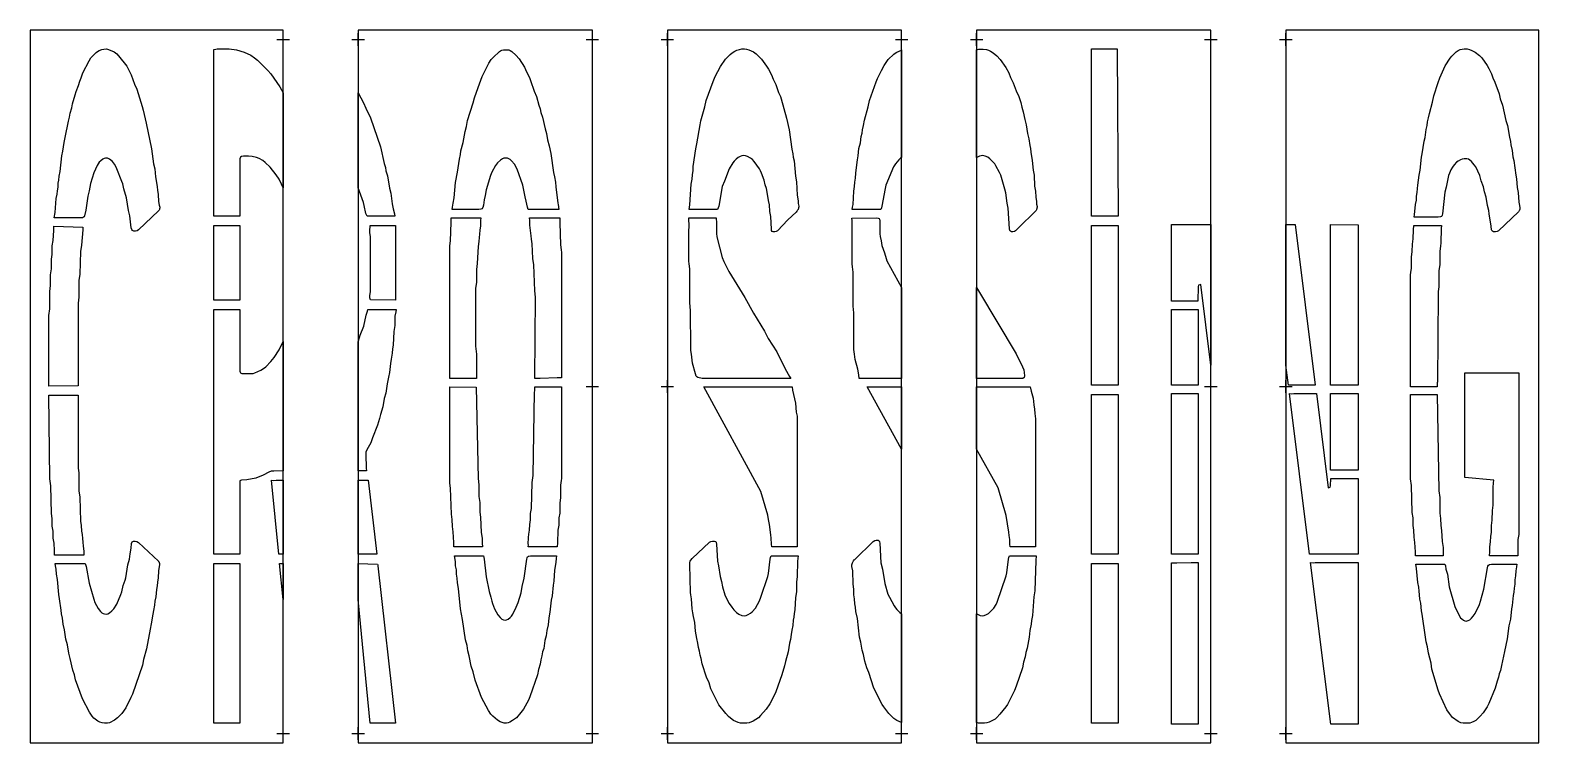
# Model space of a CAD drawing. Header units: inches. Extents: x 0 to 241, y 0 to 114.
import ezdxf

# ---------------------------------------------------------------- set-up
doc = ezdxf.new("R2010")
doc.units = ezdxf.units.IN
doc.header["$MEASUREMENT"] = 0
doc.layers.add('CUT', color=1, linetype='Continuous')
doc.layers.add('REG', color=5, linetype='Continuous')

msp = doc.modelspace()

# ---------------------------------------------------------------- linework, layer by layer
at = {"layer": 'CUT'}
for points in [[(4.45, 88.87), (4.49, 89.51), (4.58, 90.03), (4.63, 90.62), (4.78, 91.37), (5.08, 93.88), (5.23, 94.63), (5.43, 96.05), (5.61, 96.81), (6.11, 99.44), (6.28, 100.06), (6.39, 100.74), (6.64, 101.59), (6.78, 102.22), (7.21, 103.66), (7.34, 104.19), (7.72, 105.14), (7.94, 105.85), (8.17, 106.4), (8.43, 107.19), (9.43, 109.09), (9.72, 109.56), (10.53, 110.4), (10.75, 110.57), (11.03, 110.73), (11.46, 110.9), (11.77, 110.98), (12.18, 110.99), (12.54, 110.93), (13.43, 110.51), (13.84, 110.23), (15.03, 108.79), (15.43, 108.22), (16.12, 106.84), (16.66, 105.35), (17.03, 104.55), (17.93, 101.8), (18.09, 101.21), (18.38, 99.79), (18.56, 99.14), (19.4, 95.04), (19.73, 92.63), (19.92, 91.84), (20.03, 90.55), (20.15, 89.93), (20.29, 88.96), (20.34, 88.42), (20.46, 87.71), (20.53, 86.61), (20.64, 86.03), (20.71, 85.68), (20.71, 85.59), (20.71, 85.53), (20.7, 85.46), (20.68, 85.37), (20.65, 85.31), (20.61, 85.23), (20.56, 85.16), (20.5, 85.1), (17.33, 82.06), (17.1, 81.92), (16.85, 81.86), (16.55, 81.87), (16.34, 81.98), (16.23, 82.14), (16.16, 82.4), (15.95, 84.3), (15.73, 85.17), (15.4, 87.16), (14.95, 88.63), (14.79, 89.4), (14.66, 89.79), (13.88, 91.84), (13.71, 92.18), (13.46, 92.57), (13.14, 92.97), (12.68, 93.35), (12.36, 93.51), (12.06, 93.53), (11.84, 93.49), (11.6, 93.38), (11.28, 93.12), (11.02, 92.86), (10.72, 92.34), (10.16, 91.16), (9.65, 89.46), (9.44, 88.31), (9.21, 87.43), (8.89, 85.22), (8.7, 84.31), (8.61, 84.13), (8.53, 84.06), (8.39, 84), (7.99, 83.97), (3.83, 83.97), (3.97, 84.83), (4.17, 87.06), (4.31, 87.76), (4.35, 88.3)], [(34.22, 110.49), (35.26, 109.98), (35.84, 109.59), (36.36, 109.19), (38.02, 107.54), (38.45, 107), (39.92, 104.94), (40.44, 104), (40.44, 88.76), (40.39, 88.88), (40.19, 89.35), (39.78, 90.19), (39.35, 90.86), (38.38, 92.11), (37.59, 92.84), (37.19, 93.15), (36.61, 93.46), (36.19, 93.64), (35.49, 93.79), (34.9, 93.82), (34.11, 93.82), (33.8, 93.78), (33.62, 93.66), (33.5, 93.4), (33.5, 84.24), (29.37, 84.24), (29.37, 110.93), (29.66, 110.98), (29.92, 111), (31.83, 111), (32.99, 110.84)], [(106.01, 92.17), (106.41, 95), (106.6, 95.79), (107.11, 98.88), (107.24, 99.47), (107.87, 101.72), (108.09, 102.76), (109.17, 105.8), (109.5, 106.58), (110.34, 108.19), (111.15, 109.34), (111.89, 110.11), (112.22, 110.36), (112.66, 110.64), (112.99, 110.8), (113.39, 110.93), (113.75, 110.99), (114.22, 110.99), (114.54, 110.95), (114.89, 110.85), (115.66, 110.52), (116.07, 110.23), (116.92, 109.36), (117.7, 108.26), (118.02, 107.74), (118.5, 106.83), (118.76, 106.15), (119.18, 105.32), (119.63, 104.05), (119.95, 103.38), (120.07, 103.03), (120.93, 99.92), (121.33, 98.07), (121.77, 94.98), (121.93, 94.23), (122, 93.69), (122.11, 93.12), (122.33, 90.66), (122.51, 89.73), (122.62, 87.59), (122.76, 86.7), (122.76, 86.52), (122.79, 86.28), (122.86, 85.85), (122.86, 85.73), (122.85, 85.6), (122.82, 85.48), (122.79, 85.39), (122.75, 85.3), (122.69, 85.19), (122.63, 85.12), (122.56, 85.03), (122.48, 84.91), (121.15, 83.67), (119.47, 81.92), (119.25, 81.78), (119.05, 81.73), (118.79, 81.73), (118.6, 81.82), (118.53, 81.94), (118.49, 82.19), (118.39, 84.19), (118.26, 84.99), (118.19, 86.05), (118.02, 86.77), (117.93, 87.45), (117.69, 88.66), (117.49, 89.27), (117.33, 89.99), (116.92, 91.13), (116.76, 91.52), (116.57, 91.83), (115.73, 93.01), (115.46, 93.33), (115.17, 93.55), (114.67, 93.8), (114.37, 93.9), (114.06, 93.94), (113.79, 93.91), (113.49, 93.81), (113.17, 93.62), (112.88, 93.39), (112.55, 93.06), (112.32, 92.77), (111.73, 91.82), (111.01, 89.85), (110.64, 89), (110.07, 85.83), (110, 85.58), (109.9, 85.3), (105.35, 85.3), (105.46, 86.07), (105.69, 89.39), (105.83, 90.19), (105.86, 90.88), (105.97, 91.53)], [(151.64, 110.94), (151.91, 110.97), (152.33, 110.94), (152.88, 110.88), (153.19, 110.8), (153.53, 110.65), (153.97, 110.38), (154.52, 109.89), (155.05, 109.3), (155.97, 108), (156.45, 107.15), (156.73, 106.43), (157.15, 105.6), (157.62, 104.28), (158.03, 103.39), (158.36, 102.42), (158.53, 101.66), (158.76, 100.96), (158.99, 99.72), (159.23, 98.87), (159.45, 97.49), (159.67, 96.64), (159.79, 95.57), (159.9, 95.05), (159.97, 94.47), (160.21, 93.16), (160.32, 91.63), (160.48, 90.79), (160.58, 89.06), (160.72, 88.27), (160.75, 87.3), (160.86, 86.6), (160.86, 86.47), (160.9, 86.18), (160.96, 85.78), (160.96, 85.66), (160.95, 85.54), (160.93, 85.45), (160.89, 85.33), (160.86, 85.24), (160.81, 85.16), (160.75, 85.08), (160.67, 84.99), (160.55, 84.87), (160.52, 84.84), (158.19, 82.6), (157.53, 81.9), (157.35, 81.78), (157.1, 81.72), (156.86, 81.74), (156.7, 81.83), (156.62, 81.98), (156.58, 82.24), (156.35, 85.5), (156.17, 86.34), (155.95, 87.96), (155.8, 88.59), (155.16, 90.79), (154.97, 91.21), (154.39, 92.28), (154.19, 92.6), (153.98, 92.85), (153.42, 93.41), (153.1, 93.67), (152.68, 93.86), (152.24, 93.94), (152.01, 93.92), (151.75, 93.84), (151.42, 93.68), (151.31, 93.61), (151.31, 110.83)], [(169.66, 84.24), (169.66, 110.99), (173.79, 110.99), (173.92, 84.24), (170.18, 84.24), (170.1, 84.24)], [(221.86, 89.2), (222.04, 90.81), (222.19, 91.6), (222.4, 93.69), (222.52, 94.21), (222.85, 96.23), (222.99, 96.84), (223.18, 98.13), (223.32, 98.75), (223.4, 99.33), (223.57, 99.95), (223.69, 100.68), (224.2, 102.48), (224.39, 103.48), (225.07, 105.62), (225.34, 106.36), (226.2, 108.28), (227, 109.53), (227.26, 109.85), (227.96, 110.52), (228.27, 110.72), (228.61, 110.88), (228.91, 110.97), (229.23, 111), (229.74, 110.99), (230.1, 110.92), (230.48, 110.76), (230.98, 110.5), (231.68, 109.96), (232.05, 109.55), (232.9, 108.32), (233.19, 107.84), (233.6, 107), (233.82, 106.4), (234.15, 105.69), (234.83, 103.8), (235.02, 103), (235.38, 101.99), (235.92, 99.57), (236.17, 98.74), (236.47, 96.9), (236.64, 96.2), (236.71, 95.66), (236.93, 94.76), (237.05, 93.74), (237.18, 93.13), (237.5, 90.78), (237.61, 90.21), (237.72, 88.82), (237.87, 88.03), (237.96, 86.49), (238.07, 85.95), (238.13, 85.58), (238.14, 85.48), (238.13, 85.4), (238.12, 85.33), (238.1, 85.25), (238.07, 85.18), (238.03, 85.1), (237.97, 85.02), (237.91, 84.95), (234.73, 81.91), (234.51, 81.78), (234.25, 81.72), (233.95, 81.74), (233.75, 81.84), (233.68, 81.93), (233.63, 82.08), (233.58, 82.62), (233.24, 84.63), (233.17, 85.17), (232.98, 85.93), (232.75, 87.27), (232.49, 88.16), (232.33, 88.92), (231.97, 89.88), (231.74, 90.77), (231.1, 92.12), (230.86, 92.46), (230.4, 92.99), (230.17, 93.21), (229.94, 93.34), (229.68, 93.4), (229.26, 93.42), (228.95, 93.37), (228.65, 93.27), (228.28, 93.07), (228.03, 92.87), (227.66, 92.45), (227.37, 92.08), (227.14, 91.68), (226.88, 91.13), (226.76, 90.74), (226.36, 88.91), (226.13, 88.08), (225.8, 84.64), (225.75, 84.39), (225.68, 84.25), (225.61, 84.18), (225.47, 84.13), (225.07, 84.1), (221.25, 84.1), (221.3, 84.5), (221.38, 84.97), (221.47, 86.13), (221.6, 86.83), (221.64, 87.47), (221.73, 88.04), (221.77, 88.68)], [(68.85, 94.69), (69.22, 96.05), (69.54, 97.79), (69.75, 98.58), (69.92, 99.54), (70.81, 102.35), (71.01, 103.2), (71.36, 104.06), (71.81, 105.44), (72.27, 106.58), (73.34, 108.71), (73.72, 109.3), (74.01, 109.65), (75.01, 110.57), (75.19, 110.7), (75.39, 110.8), (75.69, 110.86), (76.2, 110.87), (76.52, 110.83), (76.72, 110.76), (76.98, 110.58), (77.64, 109.99), (78.19, 109.42), (79.02, 108.07), (79.34, 107.31), (79.81, 106.41), (79.98, 105.97), (80.57, 104.25), (80.94, 103.4), (81.3, 102), (81.51, 101.39), (81.66, 100.82), (81.91, 100.07), (82.31, 98.24), (82.54, 97.46), (82.69, 96.45), (82.99, 95.47), (83.24, 94.27), (83.67, 91.22), (83.82, 90.52), (83.96, 89.68), (84.01, 88.96), (84.37, 86.3), (84.4, 86.13), (84.54, 85.3), (79.6, 85.3), (79.48, 85.68), (79.3, 86.63), (79.13, 87.33), (78.77, 89.21), (77.87, 91.77), (77.42, 92.58), (76.97, 93.11), (76.73, 93.33), (76.54, 93.44), (76.33, 93.52), (76.06, 93.55), (75.74, 93.52), (75.5, 93.42), (75.21, 93.21), (74.72, 92.77), (74.38, 92.33), (73.83, 91.31), (73.61, 90.74), (72.92, 88.46), (72.76, 87.55), (72.58, 86.88), (72.47, 86.01), (72.35, 85.62), (72.21, 85.43), (72.05, 85.34), (71.75, 85.3), (67.44, 85.3), (67.5, 85.69), (67.61, 86.33), (67.77, 87.19), (67.99, 89.61), (68.32, 91.27), (68.61, 93.36), (68.78, 94.1)], [(131.98, 91.11), (132.07, 91.63), (132.25, 93.24), (132.38, 93.9), (132.5, 95.06), (132.74, 96), (132.86, 96.97), (132.99, 97.54), (133.05, 98.04), (133.24, 98.75), (133.39, 99.61), (133.98, 101.73), (134.19, 102.77), (135.22, 105.73), (135.44, 106.25), (136.09, 107.54), (136.52, 108.32), (137.18, 109.28), (138.07, 110.17), (138.29, 110.34), (138.57, 110.5), (139.29, 110.82), (139.31, 110.83), (139.31, 93.61), (139.15, 93.5), (138.88, 93.25), (138.32, 92.62), (137.99, 92.12), (136.78, 89.18), (136.67, 88.68), (136.17, 85.83), (136.1, 85.58), (136, 85.3), (131.42, 85.3), (131.46, 85.69), (131.55, 86.13), (131.68, 88.23), (131.8, 88.98), (131.83, 89.67), (131.94, 90.33)], [(53.31, 102.4), (53.65, 101.51), (54.41, 99.95), (55.99, 95.35), (56.6, 92.66), (56.78, 92.01), (56.88, 91.48), (57.1, 90.72), (57.43, 88.74), (57.65, 87.91), (57.85, 86.24), (58.03, 85.41), (58.22, 84.62), (58.3, 84.23), (53.85, 84.23), (53.76, 84.45), (53.68, 84.65), (53.41, 85.97), (53.29, 86.42), (52.44, 88.76), (52.44, 104)], [(3.39, 75.8), (3.41, 77.38), (3.52, 78.13), (3.54, 79.52), (3.68, 80.36), (3.76, 81.96), (3.79, 82.63), (8.41, 82.51), (8.41, 82.35), (8.41, 82.05), (8.23, 79.63), (8.05, 78.61), (7.94, 74.97), (7.8, 73.94), (7.79, 71.28), (7.66, 70.31), (7.66, 57.87), (7.66, 57.71), (7.66, 57.08), (3, 57.07), (3, 68.38), (3.13, 69.45), (3.14, 72.21), (3.26, 73.14), (3.27, 74.87)], [(29.81, 70.79), (29.37, 70.79), (29.37, 82.77), (32.82, 82.77), (33.11, 82.76), (33.5, 82.77), (33.5, 70.79), (29.89, 70.79)], [(54.39, 70.86), (54.34, 71), (54.3, 71.2), (54.3, 71.52), (54.4, 72.17), (54.42, 72.59), (54.42, 80.49), (54.41, 80.95), (54.3, 81.61), (54.29, 82.07), (54.34, 82.52), (54.36, 82.77), (58.41, 82.77), (58.4, 82.37), (58.38, 81.81), (58.39, 81.67), (58.42, 81.3), (58.42, 70.79)], [(72, 83.57), (71.99, 83.49), (72, 82.72), (71.89, 82.02), (71.85, 81.38), (71.76, 80.81), (71.72, 80.17), (71.6, 79.42), (71.48, 76.67), (71.35, 75.74), (71.33, 73.68), (71.21, 72.7), (71.21, 63.44), (71.22, 63.03), (71.34, 62.19), (71.34, 59.27), (71.37, 58.29), (68.17, 58.27), (68.02, 58.27), (67.08, 58.26), (67.08, 79.13), (67.1, 79.5), (67.22, 80.29), (67.32, 83.25), (67.32, 83.96), (72.04, 83.97)], [(84.92, 58.4), (84.26, 58.39), (81.51, 58.3), (81.06, 58.29), (80.66, 58.27), (80.79, 71.3), (80.66, 72.28), (80.54, 76.44), (80.38, 77.46), (80.27, 79.84), (80.16, 80.55), (80.11, 81.09), (79.87, 82.81), (79.88, 83.57), (79.84, 83.97), (84.65, 83.96), (84.67, 83.2), (84.78, 79.65), (84.9, 78.86), (84.92, 78.44)], [(110.88, 76.99), (111.69, 75.4), (114.26, 71.22), (115.62, 68.72), (117.4, 65.86), (117.99, 64.69), (119.34, 62.56), (120.69, 59.82), (121.41, 58.61), (121.6, 58.27), (107.85, 58.27), (107.44, 58.3), (106.76, 58.43), (106.59, 58.52), (106.49, 58.63), (106.35, 59), (105.89, 60.72), (105.74, 62.16), (105.62, 62.77), (105.59, 63.09), (105.58, 69.16), (105.45, 70.37), (105.45, 75.8), (105.43, 76.17), (105.34, 76.69), (105.32, 77.01), (105.32, 81.97), (105.33, 82.52), (105.36, 82.96), (105.3, 83.57), (105.29, 83.97), (109.64, 83.97), (109.69, 83.67), (109.71, 83.46), (109.71, 81.45), (109.76, 80.94), (110.65, 77.65)], [(135.82, 81.44), (135.86, 80.98), (136.04, 80.31), (136.16, 79.58), (136.59, 78.4), (136.83, 77.45), (136.95, 77.1), (139.31, 72.82), (139.31, 58.27), (132.52, 58.27), (132.45, 58.89), (132.3, 59.76), (131.87, 61.34), (131.8, 62.17), (131.69, 62.92), (131.69, 68.81), (131.56, 69.87), (131.55, 75.34), (131.53, 75.66), (131.44, 76.18), (131.42, 76.55), (131.42, 82.58), (131.42, 82.88), (131.39, 83.55), (131.38, 83.94), (135.25, 83.97), (135.55, 83.94), (135.71, 83.86), (135.78, 83.74), (135.81, 83.5)], [(169.66, 57.21), (169.66, 82.77), (170.1, 82.76), (170.18, 82.77), (173.92, 82.76), (173.92, 57.22)], [(187.14, 73.33), (186.79, 73.22), (186.73, 73.01), (186.69, 70.65), (182.45, 70.66), (182.45, 82.9), (188.75, 82.9), (188.75, 60.41)], [(201.76, 57.2), (201.15, 57.2), (200.75, 60.41), (200.75, 82.9), (202.22, 82.9), (205.45, 57.21), (205.07, 57.23), (204.75, 57.2)], [(207.9, 82.89), (212.3, 82.88), (212.3, 57.21), (208.46, 57.2), (208.35, 57.21), (207.9, 57.2)], [(221.1, 80.62), (221.17, 82.05), (221.19, 82.76), (225.62, 82.77), (225.59, 82.28), (225.51, 79.97), (225.48, 79.46), (225.35, 78.66), (225.34, 76.52), (225.22, 75.49), (225.21, 72.92), (225.1, 72.17), (225.08, 71.81), (224.96, 57.77), (224.95, 57.57), (224.95, 56.94), (220.69, 56.93), (220.69, 74.85), (220.71, 75.26), (220.81, 75.92), (220.82, 77.69), (220.94, 78.57), (220.96, 79.78)], [(151.59, 72.32), (157.63, 62.2), (158.66, 60.15), (158.84, 59.68), (158.92, 59.23), (158.95, 58.68), (158.89, 58.46), (158.71, 58.27), (151.31, 58.27), (151.31, 72.82)], [(34.14, 59.07), (35.17, 59.07), (35.63, 59.09), (35.94, 59.17), (36.86, 59.62), (37.31, 59.87), (37.66, 60.17), (38.49, 60.99), (39, 61.66), (39.79, 62.87), (40.44, 64.18), (40.44, 43.49), (38.97, 43.48), (38.51, 43.44), (38.17, 43.32), (37.24, 42.8), (36.05, 42.33), (34.66, 42.05), (33.76, 42), (33.61, 41.95), (33.5, 41.9), (33.5, 30.17), (29.37, 30.17), (29.37, 69.32), (33.5, 69.31), (33.5, 59.45), (33.57, 59.3), (33.63, 59.21), (33.84, 59.1)], [(52.49, 64.29), (52.77, 65.23), (53.34, 66.66), (53.72, 68.39), (53.91, 69.06), (54, 69.32), (58.49, 69.32), (58.44, 68.93), (58.32, 68.24), (58.28, 66.75), (58.14, 65.82), (58.02, 63.63), (57.91, 63.02), (57.87, 62.33), (57.73, 61.36), (57.6, 60.7), (57.47, 59.26), (57.28, 58.5), (57.06, 57.44), (56.84, 55.96), (56.6, 55.07), (56.36, 53.74), (55.99, 52.54), (55.84, 51.87), (55.67, 51.34), (55.55, 50.81), (54.72, 48.78), (54.45, 48), (53.82, 46.86), (53.68, 46.52), (53.65, 46.07), (53.73, 43.97), (53.73, 43.95), (53.75, 43.49), (52.44, 43.49), (52.44, 64.18)], [(186.19, 57.2), (182.45, 57.2), (182.45, 69.32), (182.84, 69.31), (183.1, 69.32), (186.71, 69.32), (186.71, 57.2), (186.28, 57.21)], [(238, 33.72), (237.98, 33.31), (237.85, 32.51), (237.8, 30.76), (237.82, 29.91), (233.3, 29.9), (233.35, 30.54), (233.34, 31.35), (233.46, 32.14), (233.49, 33.02), (233.6, 33.68), (233.62, 34.79), (233.73, 35.63), (233.75, 37.17), (233.87, 38.01), (233.87, 40.86), (233.94, 41.57), (233.99, 42.01), (229.34, 42.47), (229.35, 58.28), (229.35, 58.79), (229.35, 59.19), (238, 59.18), (238, 58.54), (238, 58.42)], [(7.8, 40.31), (7.94, 39.28), (8.06, 35.46), (8.17, 34.75), (8.21, 33.88), (8.3, 33.31), (8.34, 32.67), (8.44, 32.1), (8.48, 31.46), (8.59, 30.67), (8.56, 30.33), (8.56, 30.03), (8.04, 30.04), (7.87, 30.03), (3.9, 30.04), (3.88, 30.75), (3.81, 31.93), (3.68, 32.72), (3.66, 33.84), (3.54, 34.68), (3.52, 35.88), (3.4, 36.68), (3.28, 41.12), (3.13, 42.23), (3, 55.6), (7.66, 55.6), (7.66, 54.96), (7.66, 54.84), (7.66, 44.32), (7.68, 43.95), (7.79, 43.2)], [(71.86, 38.46), (71.88, 36.88), (72.01, 36.08), (72.12, 33.66), (72.26, 32.73), (72.26, 31.93), (72.3, 31.37), (67.73, 31.37), (67.71, 32.05), (67.63, 33.74), (67.49, 34.63), (67.46, 35.74), (67.34, 36.58), (67.22, 40.74), (67.1, 41.54), (67.08, 41.9), (67.08, 56.94), (71.32, 56.92), (71.6, 42.28), (71.73, 41.26), (71.74, 39.39)], [(79.85, 34.02), (79.88, 34.94), (79.99, 35.69), (80.01, 36.66), (80.13, 37.46), (80.25, 41.66), (80.4, 42.78), (80.65, 56.1), (80.66, 56.29), (80.66, 56.93), (84.92, 56.94), (84.92, 42.29), (84.91, 41.97), (84.8, 41.22), (84.79, 39.26), (84.67, 38.33), (84.65, 36.75), (84.54, 36), (84.51, 34.8), (84.38, 34), (84.28, 31.99), (84.25, 31.37), (79.63, 31.37), (79.65, 31.66), (79.63, 31.79), (79.69, 32.85), (79.73, 33.36)], [(121.89, 56.42), (122.36, 54.34), (122.48, 52.91), (122.6, 52.25), (122.63, 51.93), (122.63, 32.06), (122.63, 31.94), (122.63, 31.37), (118.57, 31.37), (118.51, 31.79), (118.48, 32.76), (118.39, 33.28), (118.21, 34.9), (118.01, 35.71), (117.91, 36.44), (116.81, 40.21), (107.7, 56.93), (121.79, 56.93)], [(133.81, 56.93), (139.31, 56.93), (139.31, 46.98)], [(156.04, 36.35), (154.74, 40.78), (151.31, 46.98), (151.31, 56.93), (159.84, 56.93), (160.02, 56.24), (160.32, 55.16), (160.45, 54.05), (160.58, 53.4), (160.62, 52.66), (160.73, 51.82), (160.74, 32.04), (160.73, 31.91), (160.74, 31.37), (156.67, 31.37), (156.62, 31.77), (156.6, 32.54), (156.5, 33.16), (156.45, 33.7)], [(173.92, 55.72), (173.92, 30.17), (169.66, 30.17), (169.66, 55.73)], [(186.71, 55.87), (186.71, 30.17), (182.45, 30.19), (182.45, 55.86)], [(207.82, 40.91), (207.88, 41.09), (207.93, 42.29), (212.3, 42.29), (212.3, 30.17), (204.54, 30.17), (201.31, 55.86), (201.7, 55.85), (201.99, 55.87), (204.98, 55.87), (205.64, 55.87), (207.5, 40.81)], [(207.9, 43.62), (207.9, 55.87), (212.3, 55.86), (212.3, 43.62), (211.9, 43.63), (211.56, 43.62), (208.54, 43.62)], [(225.47, 35.86), (225.49, 34.75), (225.62, 33.95), (225.73, 32.18), (225.87, 31.25), (225.87, 30.31), (225.9, 29.9), (221.48, 29.91), (221.45, 30.57), (221.37, 32.05), (221.23, 32.88), (221.2, 34.04), (221.1, 34.75), (221.07, 36), (220.95, 36.84), (220.83, 41.14), (220.69, 42.25), (220.69, 55.74), (224.93, 55.73), (225.21, 40.29), (225.34, 39.27), (225.35, 36.75)], [(39.73, 30.17), (38.58, 42), (38.97, 41.99), (39.33, 42.02), (40.44, 42.02), (40.44, 30.17)], [(54.83, 30.17), (52.44, 30.17), (52.44, 42.02), (53.39, 42.01), (54.04, 42.02), (55.41, 30.17), (54.93, 30.18)], [(10.86, 21.49), (11.23, 21.02), (11.47, 20.8), (11.66, 20.69), (11.87, 20.62), (12.14, 20.6), (12.4, 20.64), (12.68, 20.78), (13.07, 21.1), (13.38, 21.45), (13.84, 22.2), (14.51, 23.74), (14.63, 24.14), (14.86, 25.19), (15.17, 26.02), (15.28, 26.37), (15.62, 28.45), (15.88, 29.39), (15.96, 30.21), (16.16, 31.12), (16.21, 31.9), (16.31, 32.15), (16.51, 32.26), (16.81, 32.28), (17.07, 32.23), (17.33, 32.07), (20.49, 29.06), (20.53, 29.01), (20.58, 28.94), (20.62, 28.88), (20.64, 28.8), (20.66, 28.74), (20.67, 28.68), (20.68, 28.61), (20.68, 28.55), (20.53, 27.54), (20.46, 26.41), (20.34, 25.71), (20.29, 25.12), (20.17, 24.51), (20.07, 23.35), (19.94, 22.65), (19.88, 22.01), (19.69, 21.19), (19.62, 20.6), (19.36, 19.02), (19.16, 18.19), (18.61, 15.06), (18.13, 13.35), (17.94, 12.4), (16.36, 7.8), (16.11, 7.25), (15.29, 5.62), (14.65, 4.7), (13.98, 4), (13.49, 3.64), (12.67, 3.21), (12.36, 3.15), (11.9, 3.14), (11.53, 3.19), (11.13, 3.32), (10.84, 3.46), (10.58, 3.64), (10.19, 3.97), (9.91, 4.28), (9.5, 4.91), (8.37, 7.06), (7.26, 10.09), (7.07, 10.89), (6.82, 11.63), (6.41, 13.51), (6.17, 14.33), (5.96, 15.67), (5.71, 16.56), (5.49, 18.08), (5.26, 18.98), (5.16, 19.95), (5.02, 20.61), (4.97, 21.2), (4.71, 23.05), (4.57, 23.75), (4.36, 26.13), (4.21, 26.97), (4.18, 27.79), (4.07, 28.31), (4.02, 28.7), (8.79, 28.7), (8.95, 28.19), (9.43, 25.53), (10.17, 22.97), (10.35, 22.44)], [(106.24, 19.27), (106.03, 20.23), (105.96, 20.82), (105.84, 21.43), (105.73, 23.01), (105.6, 23.67), (105.57, 24.03), (105.46, 28.52), (105.48, 28.84), (105.53, 29.05), (105.63, 29.24), (105.84, 29.47), (108.58, 32.08), (108.8, 32.22), (109.06, 32.28), (109.41, 32.27), (109.6, 32.19), (109.69, 32.04), (109.73, 31.78), (109.86, 29.04), (110.03, 28.34), (110.32, 26.59), (110.53, 25.8), (110.67, 24.93), (111.05, 23.68), (111.32, 23.09), (111.73, 22.3), (112.16, 21.69), (112.51, 21.25), (112.94, 20.83), (113.29, 20.6), (113.75, 20.39), (114.15, 20.34), (114.46, 20.39), (114.8, 20.53), (115.16, 20.74), (115.44, 20.98), (115.93, 21.54), (116.61, 22.71), (116.83, 23.28), (117.92, 26.61), (118.02, 27.11), (118.31, 29.38), (118.37, 29.63), (118.44, 29.9), (122.77, 29.9), (122.67, 29.05), (122.63, 26.6), (122.51, 25.71), (122.49, 24.13), (122.35, 23.24), (122.24, 21.29), (122.12, 20.68), (122.07, 20.09), (121.99, 19.61), (121.92, 18.78), (121.75, 18.01), (121.66, 17.33), (121.53, 16.55), (121.38, 15.93), (121.17, 14.55), (120.73, 13.03), (120.58, 12.3), (120.19, 10.89), (119.2, 8.17), (118.5, 6.74), (118.22, 6.25), (117.65, 5.4), (116.77, 4.37), (116.41, 4.01), (116.03, 3.73), (115.58, 3.49), (114.94, 3.22), (114.58, 3.15), (113.98, 3.13), (113.56, 3.16), (113.2, 3.25), (112.45, 3.6), (111.94, 3.94), (111.62, 4.2), (111.19, 4.69), (110.11, 6.1), (108.84, 8.64), (108.54, 9.62), (108.14, 10.51), (107.43, 12.64), (107.27, 13.5), (107.11, 14.02), (106.99, 14.65), (106.83, 15.23), (106.74, 15.96), (106.56, 16.68), (106.36, 17.88)], [(131.63, 29.14), (131.72, 29.25), (131.81, 29.34), (134.79, 32.19), (135.01, 32.34), (135.26, 32.41), (135.55, 32.4), (135.71, 32.32), (135.79, 32.17), (135.83, 31.92), (135.97, 28.8), (136.25, 27.77), (136.64, 25.47), (137.13, 23.76), (137.35, 23.3), (138.12, 21.91), (138.32, 21.6), (138.56, 21.31), (139.02, 20.85), (139.31, 20.65), (139.31, 3.25), (138.56, 3.59), (138.09, 3.91), (137.73, 4.2), (137.27, 4.72), (136.46, 5.75), (136.2, 6.13), (134.89, 8.77), (134.08, 11.25), (133.76, 12.02), (133.43, 13.06), (133.2, 14.15), (132.99, 14.85), (132.8, 16.09), (132.59, 16.93), (132.25, 19.89), (132, 21.03), (131.93, 21.72), (131.84, 22.24), (131.8, 23.02), (131.7, 23.68), (131.68, 24.56), (131.56, 25.4), (131.5, 27.51), (131.38, 28.2), (131.37, 28.36), (131.38, 28.5), (131.41, 28.63), (131.45, 28.77), (131.5, 28.9), (131.56, 29.02)], [(73.66, 23.3), (73.78, 22.66), (73.89, 22.31), (74.22, 21.44), (74.76, 20.47), (75.12, 20.04), (75.39, 19.79), (75.67, 19.65), (75.92, 19.6), (76.17, 19.65), (76.41, 19.78), (76.73, 20.03), (76.95, 20.27), (77.14, 20.59), (77.7, 21.72), (78.03, 22.44), (78.48, 24.01), (78.65, 25.02), (78.96, 26.32), (79.39, 29.37), (79.45, 29.62), (79.53, 29.75), (79.67, 29.85), (79.96, 29.9), (84.15, 29.9), (84.1, 29.51), (84.01, 28.91), (83.98, 28.51), (83.84, 27.63), (83.74, 25.86), (83.62, 25.2), (83.43, 23.54), (83.29, 22.84), (83.1, 20.89), (82.91, 20.01), (82.8, 18.89), (82.57, 17.95), (82.49, 17.12), (82.3, 16.35), (82.09, 15.11), (81.92, 14.54), (81.82, 13.9), (81.64, 13.28), (81.54, 12.6), (81.27, 11.71), (81.11, 10.89), (79.89, 7.36), (79.65, 6.85), (78.87, 5.41), (78.46, 4.84), (77.74, 3.99), (77.13, 3.57), (76.69, 3.31), (76.44, 3.21), (76.13, 3.15), (75.76, 3.16), (75.45, 3.23), (75.11, 3.38), (74.72, 3.62), (74.32, 3.94), (73.98, 4.26), (73.67, 4.61), (73.29, 5.2), (72.17, 7.25), (71.13, 10.05), (70.82, 11.37), (70.51, 12.29), (70.2, 13.94), (69.99, 14.73), (69.87, 15.56), (69.6, 16.49), (69.13, 19.73), (68.78, 21.44), (68.46, 24.7), (68.3, 25.58), (68.26, 26.32), (68.16, 26.97), (68.13, 27.66), (68.02, 28.32), (67.99, 29.01), (67.85, 29.9), (72.47, 29.9), (72.54, 29.63), (72.59, 29.37), (72.92, 26.55), (73.4, 24.19)], [(151.36, 20.62), (151.87, 20.39), (152.27, 20.34), (152.53, 20.38), (152.87, 20.51), (153.2, 20.7), (153.49, 20.93), (153.81, 21.26), (154.04, 21.55), (154.42, 22.14), (154.61, 22.51), (156.02, 26.72), (156.12, 27.22), (156.41, 29.4), (156.48, 29.64), (156.55, 29.9), (160.83, 29.9), (160.75, 29.17), (160.61, 24.34), (160.45, 23.36), (160.23, 20.38), (160.09, 19.58), (160.04, 18.99), (159.82, 17.99), (159.69, 16.88), (159.37, 15.17), (159.18, 14.46), (159.07, 13.78), (158.81, 12.89), (158.62, 11.98), (157.65, 9.05), (157.36, 8.37), (156.22, 6.12), (155.95, 5.74), (155.01, 4.57), (154.55, 4.05), (154.26, 3.81), (153.94, 3.62), (153.31, 3.33), (152.92, 3.19), (152.55, 3.14), (151.95, 3.14), (151.63, 3.16), (151.32, 3.24), (151.31, 3.25), (151.31, 20.65)], [(33.5, 28.68), (33.5, 3.14), (29.37, 3.14), (29.37, 28.69)], [(39.88, 28.7), (40.34, 28.69), (40.42, 28.7), (40.44, 28.7), (40.44, 22.91)], [(57.57, 3.13), (54.9, 3.14), (54.35, 3.13), (52.44, 22.91), (52.44, 28.7), (55.55, 28.58), (55.57, 28.46), (55.58, 28.3), (58.41, 3.15), (58.03, 3.16)], [(173.92, 3.15), (169.66, 3.14), (169.66, 28.7), (173.92, 28.7)], [(182.45, 3), (182.45, 28.82), (183.31, 28.82), (185.59, 28.83), (186.32, 28.83), (186.71, 28.83), (186.71, 3)], [(207.92, 3.01), (204.7, 28.83), (205.22, 28.82), (205.44, 28.83), (212.3, 28.83), (212.3, 3), (211.9, 3.01), (211.53, 3)], [(227.75, 21.83), (228.39, 20.48), (228.67, 20.01), (228.86, 19.81), (229.16, 19.6), (229.36, 19.51), (229.56, 19.48), (229.86, 19.55), (230.14, 19.7), (230.42, 19.93), (230.71, 20.24), (231, 20.7), (231.7, 22.13), (231.88, 22.66), (232.39, 24.56), (232.98, 28.01), (233.05, 28.27), (233.14, 28.43), (233.29, 28.53), (233.59, 28.56), (237.66, 28.57), (237.61, 28.18), (237.49, 27.5), (237.45, 26.71), (237.36, 26.09), (237.32, 25.36), (237.22, 24.75), (237.18, 24.11), (237.09, 23.59), (237.05, 23.04), (236.96, 22.52), (236.91, 21.98), (236.82, 21.45), (236.64, 19.79), (236.4, 18.7), (236.14, 16.66), (235.68, 14.63), (235.4, 13.11), (235.19, 12.37), (235.04, 11.55), (234.86, 11.03), (234.73, 10.5), (234.51, 9.89), (234.2, 8.72), (233.17, 6.32), (232.9, 5.77), (232.27, 4.8), (231.81, 4.27), (231.1, 3.6), (230.79, 3.4), (230.41, 3.23), (230.15, 3.16), (229.82, 3.14), (229.08, 3.14), (228.72, 3.19), (228.28, 3.42), (227.38, 4.08), (226.88, 4.69), (226.49, 5.27), (225.32, 7.82), (225.07, 8.42), (224.1, 11.79), (223.96, 12.75), (223.53, 14.33), (223.37, 15.38), (223.17, 16.17), (222.87, 18.4), (222.72, 19.1), (222.52, 20.56), (222.41, 21.13), (222.3, 22.34), (222.18, 23), (222.13, 23.68), (222.04, 24.25), (222, 24.88), (221.86, 25.63), (221.65, 27.89), (221.54, 28.57), (226.17, 28.57), (226.25, 28.29), (226.34, 27.77), (226.56, 26.96), (226.87, 24.93)]]:
    msp.add_lwpolyline(points, close=True, dxfattribs=at)
at = {"layer": 'REG'}
for points in [[(0, 0), (40.44, 0), (40.44, 114), (0, 114)], [(52.44, 0), (89.87, 0), (89.87, 114), (52.44, 114)], [(101.87, 0), (139.31, 0), (139.31, 114), (101.87, 114)], [(151.31, 0), (188.75, 0), (188.75, 114), (151.31, 114)], [(200.75, 0), (241.18, 0), (241.18, 114), (200.75, 114)]]:
    msp.add_lwpolyline(points, close=True, dxfattribs=at)
for points in [[(40.44, 111.5), (40.44, 113.5)], [(52.44, 111.5), (52.44, 113.5)], [(89.87, 111.5), (89.87, 113.5)], [(101.87, 111.5), (101.87, 113.5)], [(139.31, 111.5), (139.31, 113.5)], [(151.31, 111.5), (151.31, 113.5)], [(188.75, 111.5), (188.75, 113.5)], [(200.75, 111.5), (200.75, 113.5)], [(39.44, 112.5), (41.44, 112.5)], [(51.44, 112.5), (53.44, 112.5)], [(88.87, 112.5), (90.87, 112.5)], [(100.87, 112.5), (102.87, 112.5)], [(138.31, 112.5), (140.31, 112.5)], [(150.31, 112.5), (152.31, 112.5)], [(187.75, 112.5), (189.75, 112.5)], [(199.75, 112.5), (201.75, 112.5)], [(89.87, 56), (89.87, 58)], [(101.87, 56), (101.87, 58)], [(188.75, 56), (188.75, 58)], [(200.75, 56), (200.75, 58)], [(88.87, 57), (90.87, 57)], [(100.87, 57), (102.87, 57)], [(187.75, 57), (189.75, 57)], [(199.75, 57), (201.75, 57)], [(40.44, 0.5), (40.44, 2.5)], [(52.44, 0.5), (52.44, 2.5)], [(89.87, 0.5), (89.87, 2.5)], [(101.87, 0.5), (101.87, 2.5)], [(139.31, 0.5), (139.31, 2.5)], [(151.31, 0.5), (151.31, 2.5)], [(188.75, 0.5), (188.75, 2.5)], [(200.75, 0.5), (200.75, 2.5)], [(39.44, 1.5), (41.44, 1.5)], [(51.44, 1.5), (53.44, 1.5)], [(88.87, 1.5), (90.87, 1.5)], [(100.87, 1.5), (102.87, 1.5)], [(138.31, 1.5), (140.31, 1.5)], [(150.31, 1.5), (152.31, 1.5)], [(187.75, 1.5), (189.75, 1.5)], [(199.75, 1.5), (201.75, 1.5)]]:
    msp.add_lwpolyline(points, dxfattribs=at)

doc.saveas('drawing.dxf')
